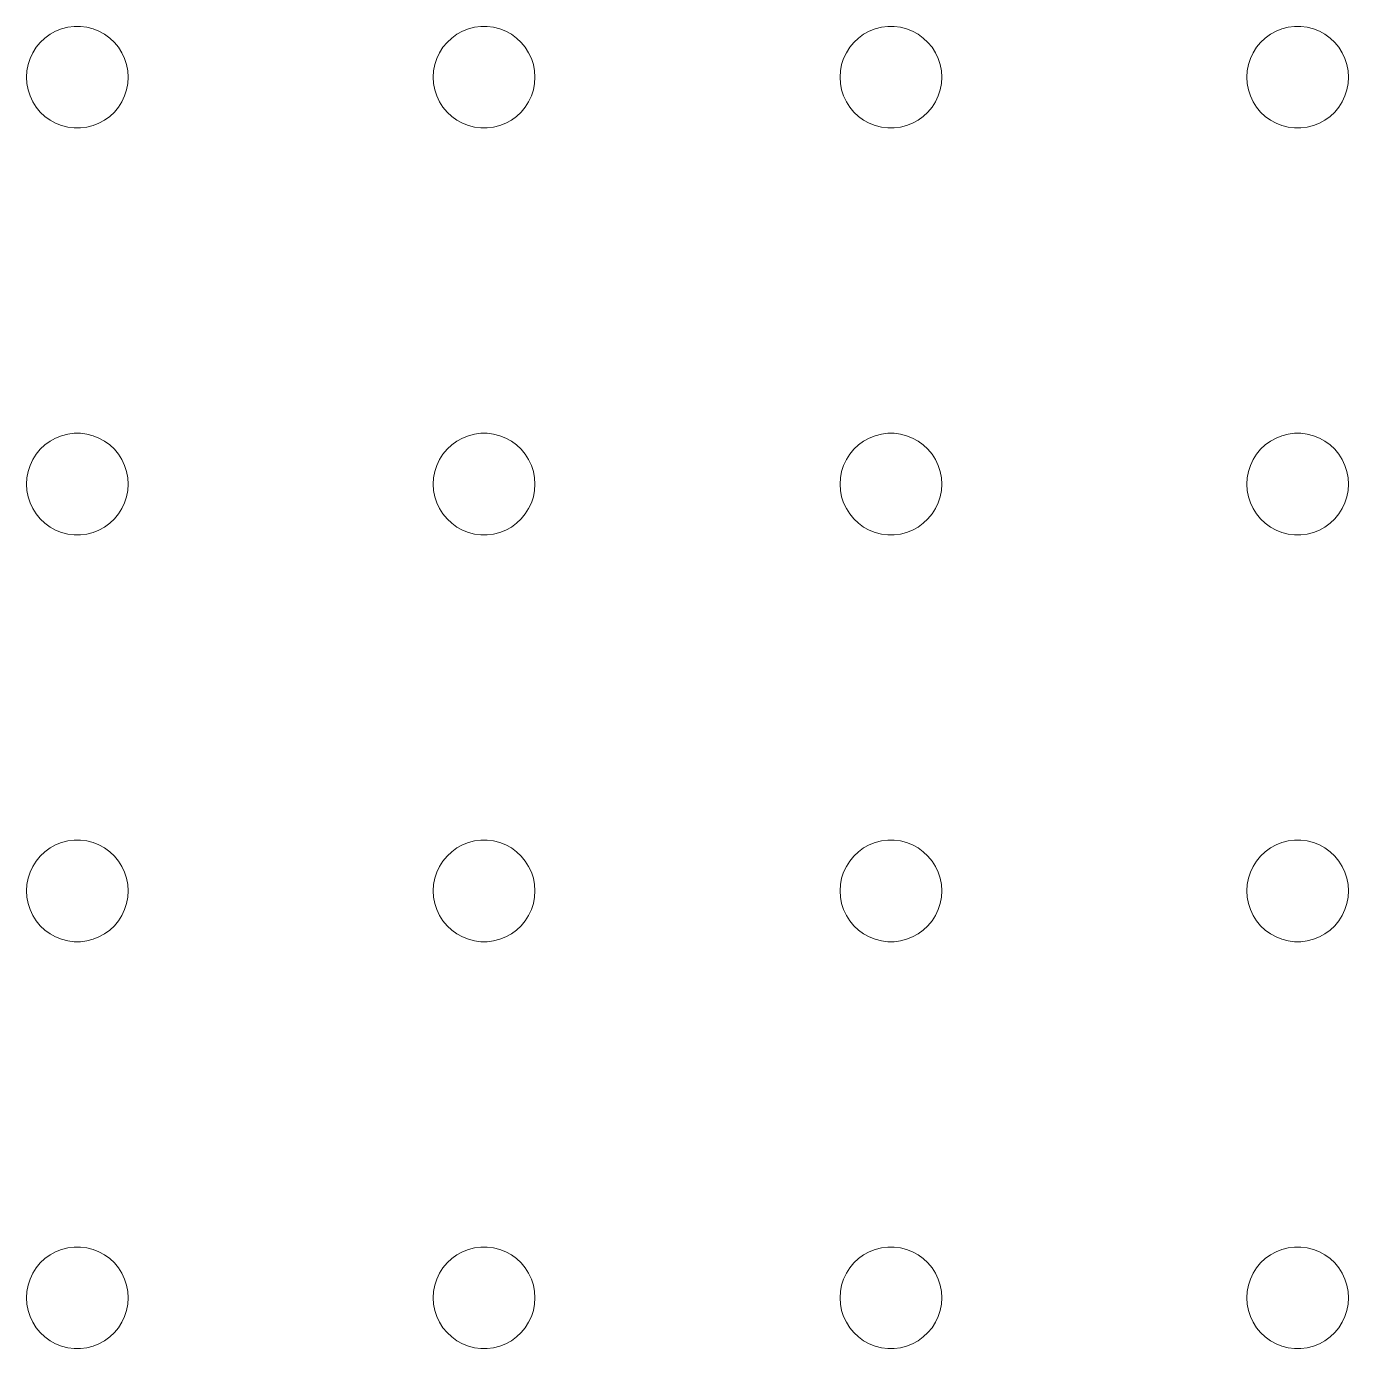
# Model space of a CAD drawing. Header units: millimetres. Extents: x -349 to 349, y -196 to 240.
# Drawn here: x -155.6 to -73, y -79.4 to 3.2 of the extents above; entities that cross this region are included whole.
import ezdxf

# ---------------------------------------------------------------- set-up
doc = ezdxf.new("R2010")
doc.units = ezdxf.units.MM
doc.layers.get('0').update_dxf_attribs({"linetype": 'CONTINUOUS', "lineweight": 0})

msp = doc.modelspace()

# ---------------------------------------------------------------- linework, layer by layer
for p, q in [((-154.424, 2.446), (-154.101, 2.681)), ((-154.101, 2.681), (-153.752, 2.873)), ((-153.752, 2.873), (-153.381, 3.02)), ((-153.381, 3.02), (-152.995, 3.119)), ((-152.995, 3.119), (-152.599, 3.169)), ((-152.599, 3.169), (-152.201, 3.169)), ((-152.201, 3.169), (-151.805, 3.119)), ((-151.805, 3.119), (-151.419, 3.02)), ((-151.419, 3.02), (-151.048, 2.873)), ((-151.048, 2.873), (-150.699, 2.681)), ((-150.699, 2.681), (-150.376, 2.446)), ((-129.024, 2.446), (-128.701, 2.681)), ((-128.701, 2.681), (-128.352, 2.873)), ((-128.352, 2.873), (-127.981, 3.02)), ((-127.981, 3.02), (-127.595, 3.119)), ((-127.595, 3.119), (-127.199, 3.169)), ((-127.199, 3.169), (-126.801, 3.169)), ((-126.801, 3.169), (-126.405, 3.119)), ((-126.405, 3.119), (-126.019, 3.02)), ((-126.019, 3.02), (-125.648, 2.873)), ((-125.648, 2.873), (-125.299, 2.681)), ((-125.299, 2.681), (-124.976, 2.446)), ((-103.624, 2.446), (-103.301, 2.681)), ((-103.301, 2.681), (-102.952, 2.873)), ((-102.952, 2.873), (-102.581, 3.02)), ((-102.581, 3.02), (-102.195, 3.119)), ((-102.195, 3.119), (-101.799, 3.169)), ((-101.799, 3.169), (-101.401, 3.169)), ((-101.401, 3.169), (-101.005, 3.119)), ((-101.005, 3.119), (-100.619, 3.02)), ((-100.619, 3.02), (-100.248, 2.873)), ((-100.248, 2.873), (-99.899, 2.681)), ((-99.899, 2.681), (-99.576, 2.446)), ((-78.224, 2.446), (-77.901, 2.681)), ((-77.901, 2.681), (-77.552, 2.873)), ((-77.552, 2.873), (-77.181, 3.02)), ((-77.181, 3.02), (-76.795, 3.119)), ((-76.795, 3.119), (-76.399, 3.169)), ((-76.399, 3.169), (-76.001, 3.169)), ((-76.001, 3.169), (-75.605, 3.119)), ((-75.605, 3.119), (-75.219, 3.02)), ((-75.219, 3.02), (-74.848, 2.873)), ((-74.848, 2.873), (-74.499, 2.681)), ((-74.499, 2.681), (-74.176, 2.446)), ((-155.182, 1.53), (-154.969, 1.866)), ((-154.969, 1.866), (-154.714, 2.173)), ((-154.714, 2.173), (-154.424, 2.446)), ((-150.376, 2.446), (-150.086, 2.173)), ((-150.086, 2.173), (-149.831, 1.866)), ((-149.831, 1.866), (-149.618, 1.53)), ((-129.782, 1.53), (-129.569, 1.866)), ((-129.569, 1.866), (-129.314, 2.173)), ((-129.314, 2.173), (-129.024, 2.446)), ((-124.976, 2.446), (-124.686, 2.173)), ((-124.686, 2.173), (-124.431, 1.866)), ((-124.431, 1.866), (-124.218, 1.53)), ((-104.382, 1.53), (-104.169, 1.866)), ((-104.169, 1.866), (-103.914, 2.173)), ((-103.914, 2.173), (-103.624, 2.446)), ((-99.576, 2.446), (-99.286, 2.173)), ((-99.286, 2.173), (-99.031, 1.866)), ((-99.031, 1.866), (-98.818, 1.53)), ((-78.982, 1.53), (-78.769, 1.866)), ((-78.769, 1.866), (-78.514, 2.173)), ((-78.514, 2.173), (-78.224, 2.446)), ((-74.176, 2.446), (-73.886, 2.173)), ((-73.886, 2.173), (-73.631, 1.866)), ((-73.631, 1.866), (-73.418, 1.53)), ((-155.475, 0.79), (-155.352, 1.169)), ((-155.352, 1.169), (-155.182, 1.53)), ((-149.618, 1.53), (-149.448, 1.169)), ((-149.448, 1.169), (-149.325, 0.79)), ((-130.075, 0.79), (-129.952, 1.169)), ((-129.952, 1.169), (-129.782, 1.53)), ((-124.218, 1.53), (-124.048, 1.169)), ((-124.048, 1.169), (-123.925, 0.79)), ((-104.675, 0.79), (-104.552, 1.169)), ((-104.552, 1.169), (-104.382, 1.53)), ((-98.818, 1.53), (-98.648, 1.169)), ((-98.648, 1.169), (-98.525, 0.79)), ((-79.275, 0.79), (-79.152, 1.169)), ((-79.152, 1.169), (-78.982, 1.53)), ((-73.418, 1.53), (-73.248, 1.169)), ((-73.248, 1.169), (-73.125, 0.79)), ((-155.575, 0), (-155.55, 0.398)), ((-155.55, -0.398), (-155.575, 0)), ((-155.55, 0.398), (-155.475, 0.79)), ((-149.325, 0.79), (-149.25, 0.398)), ((-149.25, 0.398), (-149.225, 0)), ((-149.225, 0), (-149.25, -0.398)), ((-130.175, 0), (-130.15, 0.398)), ((-130.15, -0.398), (-130.175, 0)), ((-130.15, 0.398), (-130.075, 0.79)), ((-123.925, 0.79), (-123.85, 0.398)), ((-123.85, 0.398), (-123.825, 0)), ((-123.825, 0), (-123.85, -0.398)), ((-104.775, 0), (-104.75, 0.398)), ((-104.75, -0.398), (-104.775, 0)), ((-104.75, 0.398), (-104.675, 0.79)), ((-98.525, 0.79), (-98.45, 0.398)), ((-98.45, 0.398), (-98.425, 0)), ((-98.425, 0), (-98.45, -0.398)), ((-79.375, 0), (-79.35, 0.398)), ((-79.35, -0.398), (-79.375, 0)), ((-79.35, 0.398), (-79.275, 0.79)), ((-73.125, 0.79), (-73.05, 0.398)), ((-73.05, 0.398), (-73.025, 0)), ((-73.025, 0), (-73.05, -0.398)), ((-155.475, -0.79), (-155.55, -0.398)), ((-155.352, -1.169), (-155.475, -0.79)), ((-149.325, -0.79), (-149.448, -1.169)), ((-149.25, -0.398), (-149.325, -0.79)), ((-130.075, -0.79), (-130.15, -0.398)), ((-129.952, -1.169), (-130.075, -0.79)), ((-123.925, -0.79), (-124.048, -1.169)), ((-123.85, -0.398), (-123.925, -0.79)), ((-104.675, -0.79), (-104.75, -0.398)), ((-104.552, -1.169), (-104.675, -0.79)), ((-98.525, -0.79), (-98.648, -1.169)), ((-98.45, -0.398), (-98.525, -0.79)), ((-79.275, -0.79), (-79.35, -0.398)), ((-79.152, -1.169), (-79.275, -0.79)), ((-73.125, -0.79), (-73.248, -1.169)), ((-73.05, -0.398), (-73.125, -0.79)), ((-155.182, -1.53), (-155.352, -1.169)), ((-154.969, -1.866), (-155.182, -1.53)), ((-149.618, -1.53), (-149.831, -1.866)), ((-149.448, -1.169), (-149.618, -1.53)), ((-129.782, -1.53), (-129.952, -1.169)), ((-129.569, -1.866), (-129.782, -1.53)), ((-124.218, -1.53), (-124.431, -1.866)), ((-124.048, -1.169), (-124.218, -1.53)), ((-104.382, -1.53), (-104.552, -1.169)), ((-104.169, -1.866), (-104.382, -1.53)), ((-98.818, -1.53), (-99.031, -1.866)), ((-98.648, -1.169), (-98.818, -1.53)), ((-78.982, -1.53), (-79.152, -1.169)), ((-78.769, -1.866), (-78.982, -1.53)), ((-73.418, -1.53), (-73.631, -1.866)), ((-73.248, -1.169), (-73.418, -1.53)), ((-154.714, -2.173), (-154.969, -1.866)), ((-154.424, -2.446), (-154.714, -2.173)), ((-154.101, -2.681), (-154.424, -2.446)), ((-150.376, -2.446), (-150.699, -2.681)), ((-150.086, -2.173), (-150.376, -2.446)), ((-149.831, -1.866), (-150.086, -2.173)), ((-129.314, -2.173), (-129.569, -1.866)), ((-129.024, -2.446), (-129.314, -2.173)), ((-128.701, -2.681), (-129.024, -2.446)), ((-124.976, -2.446), (-125.299, -2.681)), ((-124.686, -2.173), (-124.976, -2.446)), ((-124.431, -1.866), (-124.686, -2.173)), ((-103.914, -2.173), (-104.169, -1.866)), ((-103.624, -2.446), (-103.914, -2.173)), ((-103.301, -2.681), (-103.624, -2.446)), ((-99.576, -2.446), (-99.899, -2.681)), ((-99.286, -2.173), (-99.576, -2.446)), ((-99.031, -1.866), (-99.286, -2.173)), ((-78.514, -2.173), (-78.769, -1.866)), ((-78.224, -2.446), (-78.514, -2.173)), ((-77.901, -2.681), (-78.224, -2.446)), ((-74.176, -2.446), (-74.499, -2.681)), ((-73.886, -2.173), (-74.176, -2.446)), ((-73.631, -1.866), (-73.886, -2.173)), ((-153.752, -2.873), (-154.101, -2.681)), ((-153.381, -3.02), (-153.752, -2.873)), ((-152.995, -3.119), (-153.381, -3.02)), ((-152.599, -3.169), (-152.995, -3.119)), ((-152.201, -3.169), (-152.599, -3.169)), ((-151.805, -3.119), (-152.201, -3.169)), ((-151.419, -3.02), (-151.805, -3.119)), ((-151.048, -2.873), (-151.419, -3.02)), ((-150.699, -2.681), (-151.048, -2.873)), ((-128.352, -2.873), (-128.701, -2.681)), ((-127.981, -3.02), (-128.352, -2.873)), ((-127.595, -3.119), (-127.981, -3.02)), ((-127.199, -3.169), (-127.595, -3.119)), ((-126.801, -3.169), (-127.199, -3.169)), ((-126.405, -3.119), (-126.801, -3.169)), ((-126.019, -3.02), (-126.405, -3.119)), ((-125.648, -2.873), (-126.019, -3.02)), ((-125.299, -2.681), (-125.648, -2.873)), ((-102.952, -2.873), (-103.301, -2.681)), ((-102.581, -3.02), (-102.952, -2.873)), ((-102.195, -3.119), (-102.581, -3.02)), ((-101.799, -3.169), (-102.195, -3.119)), ((-101.401, -3.169), (-101.799, -3.169)), ((-101.005, -3.119), (-101.401, -3.169)), ((-100.619, -3.02), (-101.005, -3.119)), ((-100.248, -2.873), (-100.619, -3.02)), ((-99.899, -2.681), (-100.248, -2.873)), ((-77.552, -2.873), (-77.901, -2.681)), ((-77.181, -3.02), (-77.552, -2.873)), ((-76.795, -3.119), (-77.181, -3.02)), ((-76.399, -3.169), (-76.795, -3.119)), ((-76.001, -3.169), (-76.399, -3.169)), ((-75.605, -3.119), (-76.001, -3.169)), ((-75.219, -3.02), (-75.605, -3.119)), ((-74.848, -2.873), (-75.219, -3.02)), ((-74.499, -2.681), (-74.848, -2.873)), ((-153.381, -22.38), (-152.995, -22.281)), ((-152.995, -22.281), (-152.599, -22.231)), ((-152.599, -22.231), (-152.201, -22.231)), ((-152.201, -22.231), (-151.805, -22.281)), ((-151.805, -22.281), (-151.419, -22.38)), ((-127.981, -22.38), (-127.595, -22.281)), ((-127.595, -22.281), (-127.199, -22.231)), ((-127.199, -22.231), (-126.801, -22.231)), ((-126.801, -22.231), (-126.405, -22.281)), ((-126.405, -22.281), (-126.019, -22.38)), ((-102.581, -22.38), (-102.195, -22.281)), ((-102.195, -22.281), (-101.799, -22.231)), ((-101.799, -22.231), (-101.401, -22.231)), ((-101.401, -22.231), (-101.005, -22.281)), ((-101.005, -22.281), (-100.619, -22.38)), ((-77.181, -22.38), (-76.795, -22.281)), ((-76.795, -22.281), (-76.399, -22.231)), ((-76.399, -22.231), (-76.001, -22.231)), ((-76.001, -22.231), (-75.605, -22.281)), ((-75.605, -22.281), (-75.219, -22.38)), ((-154.714, -23.227), (-154.424, -22.954)), ((-154.424, -22.954), (-154.101, -22.719)), ((-154.101, -22.719), (-153.752, -22.527)), ((-153.752, -22.527), (-153.381, -22.38)), ((-151.419, -22.38), (-151.048, -22.527)), ((-151.048, -22.527), (-150.699, -22.719)), ((-150.699, -22.719), (-150.376, -22.954)), ((-150.376, -22.954), (-150.086, -23.227)), ((-129.314, -23.227), (-129.024, -22.954)), ((-129.024, -22.954), (-128.701, -22.719)), ((-128.701, -22.719), (-128.352, -22.527)), ((-128.352, -22.527), (-127.981, -22.38)), ((-126.019, -22.38), (-125.648, -22.527)), ((-125.648, -22.527), (-125.299, -22.719)), ((-125.299, -22.719), (-124.976, -22.954)), ((-124.976, -22.954), (-124.686, -23.227)), ((-103.914, -23.227), (-103.624, -22.954)), ((-103.624, -22.954), (-103.301, -22.719)), ((-103.301, -22.719), (-102.952, -22.527)), ((-102.952, -22.527), (-102.581, -22.38)), ((-100.619, -22.38), (-100.248, -22.527)), ((-100.248, -22.527), (-99.899, -22.719)), ((-99.899, -22.719), (-99.576, -22.954)), ((-99.576, -22.954), (-99.286, -23.227)), ((-78.514, -23.227), (-78.224, -22.954)), ((-78.224, -22.954), (-77.901, -22.719)), ((-77.901, -22.719), (-77.552, -22.527)), ((-77.552, -22.527), (-77.181, -22.38)), ((-75.219, -22.38), (-74.848, -22.527)), ((-74.848, -22.527), (-74.499, -22.719)), ((-74.499, -22.719), (-74.176, -22.954)), ((-74.176, -22.954), (-73.886, -23.227)), ((-155.352, -24.231), (-155.182, -23.87)), ((-155.182, -23.87), (-154.969, -23.534)), ((-154.969, -23.534), (-154.714, -23.227)), ((-150.086, -23.227), (-149.831, -23.534)), ((-149.831, -23.534), (-149.618, -23.87)), ((-149.618, -23.87), (-149.448, -24.231)), ((-129.952, -24.231), (-129.782, -23.87)), ((-129.782, -23.87), (-129.569, -23.534)), ((-129.569, -23.534), (-129.314, -23.227)), ((-124.686, -23.227), (-124.431, -23.534)), ((-124.431, -23.534), (-124.218, -23.87)), ((-124.218, -23.87), (-124.048, -24.231)), ((-104.552, -24.231), (-104.382, -23.87)), ((-104.382, -23.87), (-104.169, -23.534)), ((-104.169, -23.534), (-103.914, -23.227)), ((-99.286, -23.227), (-99.031, -23.534)), ((-99.031, -23.534), (-98.818, -23.87)), ((-98.818, -23.87), (-98.648, -24.231)), ((-79.152, -24.231), (-78.982, -23.87)), ((-78.982, -23.87), (-78.769, -23.534)), ((-78.769, -23.534), (-78.514, -23.227)), ((-73.886, -23.227), (-73.631, -23.534)), ((-73.631, -23.534), (-73.418, -23.87)), ((-73.418, -23.87), (-73.248, -24.231)), ((-155.55, -25.002), (-155.475, -24.61)), ((-155.475, -24.61), (-155.352, -24.231)), ((-149.448, -24.231), (-149.325, -24.61)), ((-149.325, -24.61), (-149.25, -25.002)), ((-130.15, -25.002), (-130.075, -24.61)), ((-130.075, -24.61), (-129.952, -24.231)), ((-124.048, -24.231), (-123.925, -24.61)), ((-123.925, -24.61), (-123.85, -25.002)), ((-104.75, -25.002), (-104.675, -24.61)), ((-104.675, -24.61), (-104.552, -24.231)), ((-98.648, -24.231), (-98.525, -24.61)), ((-98.525, -24.61), (-98.45, -25.002)), ((-79.35, -25.002), (-79.275, -24.61)), ((-79.275, -24.61), (-79.152, -24.231)), ((-73.248, -24.231), (-73.125, -24.61)), ((-73.125, -24.61), (-73.05, -25.002)), ((-155.575, -25.4), (-155.55, -25.002)), ((-155.55, -25.798), (-155.575, -25.4)), ((-149.25, -25.002), (-149.225, -25.4)), ((-149.225, -25.4), (-149.25, -25.798)), ((-130.175, -25.4), (-130.15, -25.002)), ((-130.15, -25.798), (-130.175, -25.4)), ((-123.85, -25.002), (-123.825, -25.4)), ((-123.825, -25.4), (-123.85, -25.798)), ((-104.775, -25.4), (-104.75, -25.002)), ((-104.75, -25.798), (-104.775, -25.4)), ((-98.45, -25.002), (-98.425, -25.4)), ((-98.425, -25.4), (-98.45, -25.798)), ((-79.375, -25.4), (-79.35, -25.002)), ((-79.35, -25.798), (-79.375, -25.4)), ((-73.05, -25.002), (-73.025, -25.4)), ((-73.025, -25.4), (-73.05, -25.798)), ((-155.475, -26.19), (-155.55, -25.798)), ((-155.352, -26.569), (-155.475, -26.19)), ((-149.325, -26.19), (-149.448, -26.569)), ((-149.25, -25.798), (-149.325, -26.19)), ((-130.075, -26.19), (-130.15, -25.798)), ((-129.952, -26.569), (-130.075, -26.19)), ((-123.925, -26.19), (-124.048, -26.569)), ((-123.85, -25.798), (-123.925, -26.19)), ((-104.675, -26.19), (-104.75, -25.798)), ((-104.552, -26.569), (-104.675, -26.19)), ((-98.525, -26.19), (-98.648, -26.569)), ((-98.45, -25.798), (-98.525, -26.19)), ((-79.275, -26.19), (-79.35, -25.798)), ((-79.152, -26.569), (-79.275, -26.19)), ((-73.125, -26.19), (-73.248, -26.569)), ((-73.05, -25.798), (-73.125, -26.19)), ((-155.182, -26.93), (-155.352, -26.569)), ((-154.969, -27.266), (-155.182, -26.93)), ((-149.618, -26.93), (-149.831, -27.266)), ((-149.448, -26.569), (-149.618, -26.93)), ((-129.782, -26.93), (-129.952, -26.569)), ((-129.569, -27.266), (-129.782, -26.93)), ((-124.218, -26.93), (-124.431, -27.266)), ((-124.048, -26.569), (-124.218, -26.93)), ((-104.382, -26.93), (-104.552, -26.569)), ((-104.169, -27.266), (-104.382, -26.93)), ((-98.818, -26.93), (-99.031, -27.266)), ((-98.648, -26.569), (-98.818, -26.93)), ((-78.982, -26.93), (-79.152, -26.569)), ((-78.769, -27.266), (-78.982, -26.93)), ((-73.418, -26.93), (-73.631, -27.266)), ((-73.248, -26.569), (-73.418, -26.93)), ((-154.714, -27.573), (-154.969, -27.266)), ((-154.424, -27.846), (-154.714, -27.573)), ((-154.101, -28.081), (-154.424, -27.846)), ((-150.376, -27.846), (-150.699, -28.081)), ((-150.086, -27.573), (-150.376, -27.846)), ((-149.831, -27.266), (-150.086, -27.573)), ((-129.314, -27.573), (-129.569, -27.266)), ((-129.024, -27.846), (-129.314, -27.573)), ((-128.701, -28.081), (-129.024, -27.846)), ((-124.976, -27.846), (-125.299, -28.081)), ((-124.686, -27.573), (-124.976, -27.846)), ((-124.431, -27.266), (-124.686, -27.573)), ((-103.914, -27.573), (-104.169, -27.266)), ((-103.624, -27.846), (-103.914, -27.573)), ((-103.301, -28.081), (-103.624, -27.846)), ((-99.576, -27.846), (-99.899, -28.081)), ((-99.286, -27.573), (-99.576, -27.846)), ((-99.031, -27.266), (-99.286, -27.573)), ((-78.514, -27.573), (-78.769, -27.266)), ((-78.224, -27.846), (-78.514, -27.573)), ((-77.901, -28.081), (-78.224, -27.846)), ((-74.176, -27.846), (-74.499, -28.081)), ((-73.886, -27.573), (-74.176, -27.846)), ((-73.631, -27.266), (-73.886, -27.573)), ((-153.752, -28.273), (-154.101, -28.081)), ((-153.381, -28.42), (-153.752, -28.273)), ((-152.995, -28.519), (-153.381, -28.42)), ((-152.599, -28.569), (-152.995, -28.519)), ((-152.201, -28.569), (-152.599, -28.569)), ((-151.805, -28.519), (-152.201, -28.569)), ((-151.419, -28.42), (-151.805, -28.519)), ((-151.048, -28.273), (-151.419, -28.42)), ((-150.699, -28.081), (-151.048, -28.273)), ((-128.352, -28.273), (-128.701, -28.081)), ((-127.981, -28.42), (-128.352, -28.273)), ((-127.595, -28.519), (-127.981, -28.42)), ((-127.199, -28.569), (-127.595, -28.519)), ((-126.801, -28.569), (-127.199, -28.569)), ((-126.405, -28.519), (-126.801, -28.569)), ((-126.019, -28.42), (-126.405, -28.519)), ((-125.648, -28.273), (-126.019, -28.42)), ((-125.299, -28.081), (-125.648, -28.273)), ((-102.952, -28.273), (-103.301, -28.081)), ((-102.581, -28.42), (-102.952, -28.273)), ((-102.195, -28.519), (-102.581, -28.42)), ((-101.799, -28.569), (-102.195, -28.519)), ((-101.401, -28.569), (-101.799, -28.569)), ((-101.005, -28.519), (-101.401, -28.569)), ((-100.619, -28.42), (-101.005, -28.519)), ((-100.248, -28.273), (-100.619, -28.42)), ((-99.899, -28.081), (-100.248, -28.273)), ((-77.552, -28.273), (-77.901, -28.081)), ((-77.181, -28.42), (-77.552, -28.273)), ((-76.795, -28.519), (-77.181, -28.42)), ((-76.399, -28.569), (-76.795, -28.519)), ((-76.001, -28.569), (-76.399, -28.569)), ((-75.605, -28.519), (-76.001, -28.569)), ((-75.219, -28.42), (-75.605, -28.519)), ((-74.848, -28.273), (-75.219, -28.42)), ((-74.499, -28.081), (-74.848, -28.273)), ((-153.752, -47.927), (-153.381, -47.78)), ((-153.381, -47.78), (-152.995, -47.681)), ((-152.995, -47.681), (-152.599, -47.631)), ((-152.599, -47.631), (-152.201, -47.631)), ((-152.201, -47.631), (-151.805, -47.681)), ((-151.805, -47.681), (-151.419, -47.78)), ((-151.419, -47.78), (-151.048, -47.927)), ((-128.352, -47.927), (-127.981, -47.78)), ((-127.981, -47.78), (-127.595, -47.681)), ((-127.595, -47.681), (-127.199, -47.631)), ((-127.199, -47.631), (-126.801, -47.631)), ((-126.801, -47.631), (-126.405, -47.681)), ((-126.405, -47.681), (-126.019, -47.78)), ((-126.019, -47.78), (-125.648, -47.927)), ((-102.952, -47.927), (-102.581, -47.78)), ((-102.581, -47.78), (-102.195, -47.681)), ((-102.195, -47.681), (-101.799, -47.631)), ((-101.799, -47.631), (-101.401, -47.631)), ((-101.401, -47.631), (-101.005, -47.681)), ((-101.005, -47.681), (-100.619, -47.78)), ((-100.619, -47.78), (-100.248, -47.927)), ((-77.552, -47.927), (-77.181, -47.78)), ((-77.181, -47.78), (-76.795, -47.681)), ((-76.795, -47.681), (-76.399, -47.631)), ((-76.399, -47.631), (-76.001, -47.631)), ((-76.001, -47.631), (-75.605, -47.681)), ((-75.605, -47.681), (-75.219, -47.78)), ((-75.219, -47.78), (-74.848, -47.927)), ((-154.969, -48.934), (-154.714, -48.627)), ((-154.714, -48.627), (-154.424, -48.354)), ((-154.424, -48.354), (-154.101, -48.119)), ((-154.101, -48.119), (-153.752, -47.927)), ((-151.048, -47.927), (-150.699, -48.119)), ((-150.699, -48.119), (-150.376, -48.354)), ((-150.376, -48.354), (-150.086, -48.627)), ((-150.086, -48.627), (-149.831, -48.934)), ((-129.569, -48.934), (-129.314, -48.627)), ((-129.314, -48.627), (-129.024, -48.354)), ((-129.024, -48.354), (-128.701, -48.119)), ((-128.701, -48.119), (-128.352, -47.927)), ((-125.648, -47.927), (-125.299, -48.119)), ((-125.299, -48.119), (-124.976, -48.354)), ((-124.976, -48.354), (-124.686, -48.627)), ((-124.686, -48.627), (-124.431, -48.934)), ((-104.169, -48.934), (-103.914, -48.627)), ((-103.914, -48.627), (-103.624, -48.354)), ((-103.624, -48.354), (-103.301, -48.119)), ((-103.301, -48.119), (-102.952, -47.927)), ((-100.248, -47.927), (-99.899, -48.119)), ((-99.899, -48.119), (-99.576, -48.354)), ((-99.576, -48.354), (-99.286, -48.627)), ((-99.286, -48.627), (-99.031, -48.934)), ((-78.769, -48.934), (-78.514, -48.627)), ((-78.514, -48.627), (-78.224, -48.354)), ((-78.224, -48.354), (-77.901, -48.119)), ((-77.901, -48.119), (-77.552, -47.927)), ((-74.848, -47.927), (-74.499, -48.119)), ((-74.499, -48.119), (-74.176, -48.354)), ((-74.176, -48.354), (-73.886, -48.627)), ((-73.886, -48.627), (-73.631, -48.934)), ((-155.352, -49.631), (-155.182, -49.27)), ((-155.182, -49.27), (-154.969, -48.934)), ((-149.831, -48.934), (-149.618, -49.27)), ((-149.618, -49.27), (-149.448, -49.631)), ((-129.952, -49.631), (-129.782, -49.27)), ((-129.782, -49.27), (-129.569, -48.934)), ((-124.431, -48.934), (-124.218, -49.27)), ((-124.218, -49.27), (-124.048, -49.631)), ((-104.552, -49.631), (-104.382, -49.27)), ((-104.382, -49.27), (-104.169, -48.934)), ((-99.031, -48.934), (-98.818, -49.27)), ((-98.818, -49.27), (-98.648, -49.631)), ((-79.152, -49.631), (-78.982, -49.27)), ((-78.982, -49.27), (-78.769, -48.934)), ((-73.631, -48.934), (-73.418, -49.27)), ((-73.418, -49.27), (-73.248, -49.631)), ((-155.55, -50.402), (-155.475, -50.01)), ((-155.475, -50.01), (-155.352, -49.631)), ((-149.448, -49.631), (-149.325, -50.01)), ((-149.325, -50.01), (-149.25, -50.402)), ((-130.15, -50.402), (-130.075, -50.01)), ((-130.075, -50.01), (-129.952, -49.631)), ((-124.048, -49.631), (-123.925, -50.01)), ((-123.925, -50.01), (-123.85, -50.402)), ((-104.75, -50.402), (-104.675, -50.01)), ((-104.675, -50.01), (-104.552, -49.631)), ((-98.648, -49.631), (-98.525, -50.01)), ((-98.525, -50.01), (-98.45, -50.402)), ((-79.35, -50.402), (-79.275, -50.01)), ((-79.275, -50.01), (-79.152, -49.631)), ((-73.248, -49.631), (-73.125, -50.01)), ((-73.125, -50.01), (-73.05, -50.402)), ((-155.575, -50.8), (-155.55, -50.402)), ((-155.55, -51.198), (-155.575, -50.8)), ((-149.25, -50.402), (-149.225, -50.8)), ((-149.225, -50.8), (-149.25, -51.198)), ((-130.175, -50.8), (-130.15, -50.402)), ((-130.15, -51.198), (-130.175, -50.8)), ((-123.85, -50.402), (-123.825, -50.8)), ((-123.825, -50.8), (-123.85, -51.198)), ((-104.775, -50.8), (-104.75, -50.402)), ((-104.75, -51.198), (-104.775, -50.8)), ((-98.45, -50.402), (-98.425, -50.8)), ((-98.425, -50.8), (-98.45, -51.198)), ((-79.375, -50.8), (-79.35, -50.402)), ((-79.35, -51.198), (-79.375, -50.8)), ((-73.05, -50.402), (-73.025, -50.8)), ((-73.025, -50.8), (-73.05, -51.198)), ((-155.475, -51.59), (-155.55, -51.198)), ((-155.352, -51.969), (-155.475, -51.59)), ((-155.182, -52.33), (-155.352, -51.969)), ((-149.448, -51.969), (-149.618, -52.33)), ((-149.325, -51.59), (-149.448, -51.969)), ((-149.25, -51.198), (-149.325, -51.59)), ((-130.075, -51.59), (-130.15, -51.198)), ((-129.952, -51.969), (-130.075, -51.59)), ((-129.782, -52.33), (-129.952, -51.969)), ((-124.048, -51.969), (-124.218, -52.33)), ((-123.925, -51.59), (-124.048, -51.969)), ((-123.85, -51.198), (-123.925, -51.59)), ((-104.675, -51.59), (-104.75, -51.198)), ((-104.552, -51.969), (-104.675, -51.59)), ((-104.382, -52.33), (-104.552, -51.969)), ((-98.648, -51.969), (-98.818, -52.33)), ((-98.525, -51.59), (-98.648, -51.969)), ((-98.45, -51.198), (-98.525, -51.59)), ((-79.275, -51.59), (-79.35, -51.198)), ((-79.152, -51.969), (-79.275, -51.59)), ((-78.982, -52.33), (-79.152, -51.969)), ((-73.248, -51.969), (-73.418, -52.33)), ((-73.125, -51.59), (-73.248, -51.969)), ((-73.05, -51.198), (-73.125, -51.59)), ((-154.969, -52.666), (-155.182, -52.33)), ((-154.714, -52.973), (-154.969, -52.666)), ((-149.831, -52.666), (-150.086, -52.973)), ((-149.618, -52.33), (-149.831, -52.666)), ((-129.569, -52.666), (-129.782, -52.33)), ((-129.314, -52.973), (-129.569, -52.666)), ((-124.431, -52.666), (-124.686, -52.973)), ((-124.218, -52.33), (-124.431, -52.666)), ((-104.169, -52.666), (-104.382, -52.33)), ((-103.914, -52.973), (-104.169, -52.666)), ((-99.031, -52.666), (-99.286, -52.973)), ((-98.818, -52.33), (-99.031, -52.666)), ((-78.769, -52.666), (-78.982, -52.33)), ((-78.514, -52.973), (-78.769, -52.666)), ((-73.631, -52.666), (-73.886, -52.973)), ((-73.418, -52.33), (-73.631, -52.666)), ((-154.424, -53.246), (-154.714, -52.973)), ((-154.101, -53.481), (-154.424, -53.246)), ((-153.752, -53.673), (-154.101, -53.481)), ((-150.699, -53.481), (-151.048, -53.673)), ((-150.376, -53.246), (-150.699, -53.481)), ((-150.086, -52.973), (-150.376, -53.246)), ((-129.024, -53.246), (-129.314, -52.973)), ((-128.701, -53.481), (-129.024, -53.246)), ((-128.352, -53.673), (-128.701, -53.481)), ((-125.299, -53.481), (-125.648, -53.673)), ((-124.976, -53.246), (-125.299, -53.481)), ((-124.686, -52.973), (-124.976, -53.246)), ((-103.624, -53.246), (-103.914, -52.973)), ((-103.301, -53.481), (-103.624, -53.246)), ((-102.952, -53.673), (-103.301, -53.481)), ((-99.899, -53.481), (-100.248, -53.673)), ((-99.576, -53.246), (-99.899, -53.481)), ((-99.286, -52.973), (-99.576, -53.246)), ((-78.224, -53.246), (-78.514, -52.973)), ((-77.901, -53.481), (-78.224, -53.246)), ((-77.552, -53.673), (-77.901, -53.481)), ((-74.499, -53.481), (-74.848, -53.673)), ((-74.176, -53.246), (-74.499, -53.481)), ((-73.886, -52.973), (-74.176, -53.246)), ((-153.381, -53.82), (-153.752, -53.673)), ((-152.995, -53.919), (-153.381, -53.82)), ((-152.599, -53.969), (-152.995, -53.919)), ((-152.201, -53.969), (-152.599, -53.969)), ((-151.805, -53.919), (-152.201, -53.969)), ((-151.419, -53.82), (-151.805, -53.919)), ((-151.048, -53.673), (-151.419, -53.82)), ((-127.981, -53.82), (-128.352, -53.673)), ((-127.595, -53.919), (-127.981, -53.82)), ((-127.199, -53.969), (-127.595, -53.919)), ((-126.801, -53.969), (-127.199, -53.969)), ((-126.405, -53.919), (-126.801, -53.969)), ((-126.019, -53.82), (-126.405, -53.919)), ((-125.648, -53.673), (-126.019, -53.82)), ((-102.581, -53.82), (-102.952, -53.673)), ((-102.195, -53.919), (-102.581, -53.82)), ((-101.799, -53.969), (-102.195, -53.919)), ((-101.401, -53.969), (-101.799, -53.969)), ((-101.005, -53.919), (-101.401, -53.969)), ((-100.619, -53.82), (-101.005, -53.919)), ((-100.248, -53.673), (-100.619, -53.82)), ((-77.181, -53.82), (-77.552, -53.673)), ((-76.795, -53.919), (-77.181, -53.82)), ((-76.399, -53.969), (-76.795, -53.919)), ((-76.001, -53.969), (-76.399, -53.969)), ((-75.605, -53.919), (-76.001, -53.969)), ((-75.219, -53.82), (-75.605, -53.919)), ((-74.848, -53.673), (-75.219, -53.82)), ((-154.101, -73.519), (-153.752, -73.327)), ((-153.752, -73.327), (-153.381, -73.18)), ((-153.381, -73.18), (-152.995, -73.081)), ((-152.995, -73.081), (-152.599, -73.031)), ((-152.599, -73.031), (-152.201, -73.031)), ((-152.201, -73.031), (-151.805, -73.081)), ((-151.805, -73.081), (-151.419, -73.18)), ((-151.419, -73.18), (-151.048, -73.327)), ((-151.048, -73.327), (-150.699, -73.519)), ((-128.701, -73.519), (-128.352, -73.327)), ((-128.352, -73.327), (-127.981, -73.18)), ((-127.981, -73.18), (-127.595, -73.081)), ((-127.595, -73.081), (-127.199, -73.031)), ((-127.199, -73.031), (-126.801, -73.031)), ((-126.801, -73.031), (-126.405, -73.081)), ((-126.405, -73.081), (-126.019, -73.18)), ((-126.019, -73.18), (-125.648, -73.327)), ((-125.648, -73.327), (-125.299, -73.519)), ((-103.301, -73.519), (-102.952, -73.327)), ((-102.952, -73.327), (-102.581, -73.18)), ((-102.581, -73.18), (-102.195, -73.081)), ((-102.195, -73.081), (-101.799, -73.031)), ((-101.799, -73.031), (-101.401, -73.031)), ((-101.401, -73.031), (-101.005, -73.081)), ((-101.005, -73.081), (-100.619, -73.18)), ((-100.619, -73.18), (-100.248, -73.327)), ((-100.248, -73.327), (-99.899, -73.519)), ((-77.901, -73.519), (-77.552, -73.327)), ((-77.552, -73.327), (-77.181, -73.18)), ((-77.181, -73.18), (-76.795, -73.081)), ((-76.795, -73.081), (-76.399, -73.031)), ((-76.399, -73.031), (-76.001, -73.031)), ((-76.001, -73.031), (-75.605, -73.081)), ((-75.605, -73.081), (-75.219, -73.18)), ((-75.219, -73.18), (-74.848, -73.327)), ((-74.848, -73.327), (-74.499, -73.519)), ((-154.969, -74.334), (-154.714, -74.027)), ((-154.714, -74.027), (-154.424, -73.754)), ((-154.424, -73.754), (-154.101, -73.519)), ((-150.699, -73.519), (-150.376, -73.754)), ((-150.376, -73.754), (-150.086, -74.027)), ((-150.086, -74.027), (-149.831, -74.334)), ((-129.569, -74.334), (-129.314, -74.027)), ((-129.314, -74.027), (-129.024, -73.754)), ((-129.024, -73.754), (-128.701, -73.519)), ((-125.299, -73.519), (-124.976, -73.754)), ((-124.976, -73.754), (-124.686, -74.027)), ((-124.686, -74.027), (-124.431, -74.334)), ((-104.169, -74.334), (-103.914, -74.027)), ((-103.914, -74.027), (-103.624, -73.754)), ((-103.624, -73.754), (-103.301, -73.519)), ((-99.899, -73.519), (-99.576, -73.754)), ((-99.576, -73.754), (-99.286, -74.027)), ((-99.286, -74.027), (-99.031, -74.334)), ((-78.769, -74.334), (-78.514, -74.027)), ((-78.514, -74.027), (-78.224, -73.754)), ((-78.224, -73.754), (-77.901, -73.519)), ((-74.499, -73.519), (-74.176, -73.754)), ((-74.176, -73.754), (-73.886, -74.027)), ((-73.886, -74.027), (-73.631, -74.334)), ((-155.475, -75.41), (-155.352, -75.031)), ((-155.352, -75.031), (-155.182, -74.67)), ((-155.182, -74.67), (-154.969, -74.334)), ((-149.831, -74.334), (-149.618, -74.67)), ((-149.618, -74.67), (-149.448, -75.031)), ((-149.448, -75.031), (-149.325, -75.41)), ((-130.075, -75.41), (-129.952, -75.031)), ((-129.952, -75.031), (-129.782, -74.67)), ((-129.782, -74.67), (-129.569, -74.334)), ((-124.431, -74.334), (-124.218, -74.67)), ((-124.218, -74.67), (-124.048, -75.031)), ((-124.048, -75.031), (-123.925, -75.41)), ((-104.675, -75.41), (-104.552, -75.031)), ((-104.552, -75.031), (-104.382, -74.67)), ((-104.382, -74.67), (-104.169, -74.334)), ((-99.031, -74.334), (-98.818, -74.67)), ((-98.818, -74.67), (-98.648, -75.031)), ((-98.648, -75.031), (-98.525, -75.41)), ((-79.275, -75.41), (-79.152, -75.031)), ((-79.152, -75.031), (-78.982, -74.67)), ((-78.982, -74.67), (-78.769, -74.334)), ((-73.631, -74.334), (-73.418, -74.67)), ((-73.418, -74.67), (-73.248, -75.031)), ((-73.248, -75.031), (-73.125, -75.41)), ((-155.575, -76.2), (-155.55, -75.802)), ((-155.55, -75.802), (-155.475, -75.41)), ((-149.325, -75.41), (-149.25, -75.802)), ((-149.25, -75.802), (-149.225, -76.2)), ((-130.175, -76.2), (-130.15, -75.802)), ((-130.15, -75.802), (-130.075, -75.41)), ((-123.925, -75.41), (-123.85, -75.802)), ((-123.85, -75.802), (-123.825, -76.2)), ((-104.775, -76.2), (-104.75, -75.802)), ((-104.75, -75.802), (-104.675, -75.41)), ((-98.525, -75.41), (-98.45, -75.802)), ((-98.45, -75.802), (-98.425, -76.2)), ((-79.375, -76.2), (-79.35, -75.802)), ((-79.35, -75.802), (-79.275, -75.41)), ((-73.125, -75.41), (-73.05, -75.802)), ((-73.05, -75.802), (-73.025, -76.2)), ((-155.55, -76.598), (-155.575, -76.2)), ((-155.475, -76.99), (-155.55, -76.598)), ((-149.25, -76.598), (-149.325, -76.99)), ((-149.225, -76.2), (-149.25, -76.598)), ((-130.15, -76.598), (-130.175, -76.2)), ((-130.075, -76.99), (-130.15, -76.598)), ((-123.85, -76.598), (-123.925, -76.99)), ((-123.825, -76.2), (-123.85, -76.598)), ((-104.75, -76.598), (-104.775, -76.2)), ((-104.675, -76.99), (-104.75, -76.598)), ((-98.45, -76.598), (-98.525, -76.99)), ((-98.425, -76.2), (-98.45, -76.598)), ((-79.35, -76.598), (-79.375, -76.2)), ((-79.275, -76.99), (-79.35, -76.598)), ((-73.05, -76.598), (-73.125, -76.99)), ((-73.025, -76.2), (-73.05, -76.598)), ((-155.352, -77.369), (-155.475, -76.99)), ((-155.182, -77.73), (-155.352, -77.369)), ((-149.448, -77.369), (-149.618, -77.73)), ((-149.325, -76.99), (-149.448, -77.369)), ((-129.952, -77.369), (-130.075, -76.99)), ((-129.782, -77.73), (-129.952, -77.369)), ((-124.048, -77.369), (-124.218, -77.73)), ((-123.925, -76.99), (-124.048, -77.369)), ((-104.552, -77.369), (-104.675, -76.99)), ((-104.382, -77.73), (-104.552, -77.369)), ((-98.648, -77.369), (-98.818, -77.73)), ((-98.525, -76.99), (-98.648, -77.369)), ((-79.152, -77.369), (-79.275, -76.99)), ((-78.982, -77.73), (-79.152, -77.369)), ((-73.248, -77.369), (-73.418, -77.73)), ((-73.125, -76.99), (-73.248, -77.369)), ((-154.969, -78.066), (-155.182, -77.73)), ((-154.714, -78.373), (-154.969, -78.066)), ((-154.424, -78.646), (-154.714, -78.373)), ((-150.086, -78.373), (-150.376, -78.646)), ((-149.831, -78.066), (-150.086, -78.373)), ((-149.618, -77.73), (-149.831, -78.066)), ((-129.569, -78.066), (-129.782, -77.73)), ((-129.314, -78.373), (-129.569, -78.066)), ((-129.024, -78.646), (-129.314, -78.373)), ((-124.686, -78.373), (-124.976, -78.646)), ((-124.431, -78.066), (-124.686, -78.373)), ((-124.218, -77.73), (-124.431, -78.066)), ((-104.169, -78.066), (-104.382, -77.73)), ((-103.914, -78.373), (-104.169, -78.066)), ((-103.624, -78.646), (-103.914, -78.373)), ((-99.286, -78.373), (-99.576, -78.646)), ((-99.031, -78.066), (-99.286, -78.373)), ((-98.818, -77.73), (-99.031, -78.066)), ((-78.769, -78.066), (-78.982, -77.73)), ((-78.514, -78.373), (-78.769, -78.066)), ((-78.224, -78.646), (-78.514, -78.373)), ((-73.886, -78.373), (-74.176, -78.646)), ((-73.631, -78.066), (-73.886, -78.373)), ((-73.418, -77.73), (-73.631, -78.066)), ((-154.101, -78.881), (-154.424, -78.646)), ((-153.752, -79.073), (-154.101, -78.881)), ((-153.381, -79.22), (-153.752, -79.073)), ((-152.995, -79.319), (-153.381, -79.22)), ((-151.419, -79.22), (-151.805, -79.319)), ((-151.048, -79.073), (-151.419, -79.22)), ((-150.699, -78.881), (-151.048, -79.073)), ((-150.376, -78.646), (-150.699, -78.881)), ((-128.701, -78.881), (-129.024, -78.646)), ((-128.352, -79.073), (-128.701, -78.881)), ((-127.981, -79.22), (-128.352, -79.073)), ((-127.595, -79.319), (-127.981, -79.22)), ((-126.019, -79.22), (-126.405, -79.319)), ((-125.648, -79.073), (-126.019, -79.22)), ((-125.299, -78.881), (-125.648, -79.073)), ((-124.976, -78.646), (-125.299, -78.881)), ((-103.301, -78.881), (-103.624, -78.646)), ((-102.952, -79.073), (-103.301, -78.881)), ((-102.581, -79.22), (-102.952, -79.073)), ((-102.195, -79.319), (-102.581, -79.22)), ((-100.619, -79.22), (-101.005, -79.319)), ((-100.248, -79.073), (-100.619, -79.22)), ((-99.899, -78.881), (-100.248, -79.073)), ((-99.576, -78.646), (-99.899, -78.881)), ((-77.901, -78.881), (-78.224, -78.646)), ((-77.552, -79.073), (-77.901, -78.881)), ((-77.181, -79.22), (-77.552, -79.073)), ((-76.795, -79.319), (-77.181, -79.22)), ((-75.219, -79.22), (-75.605, -79.319)), ((-74.848, -79.073), (-75.219, -79.22)), ((-74.499, -78.881), (-74.848, -79.073)), ((-74.176, -78.646), (-74.499, -78.881)), ((-152.599, -79.369), (-152.995, -79.319)), ((-152.201, -79.369), (-152.599, -79.369)), ((-151.805, -79.319), (-152.201, -79.369)), ((-127.199, -79.369), (-127.595, -79.319)), ((-126.801, -79.369), (-127.199, -79.369)), ((-126.405, -79.319), (-126.801, -79.369)), ((-101.799, -79.369), (-102.195, -79.319)), ((-101.401, -79.369), (-101.799, -79.369)), ((-101.005, -79.319), (-101.401, -79.369)), ((-76.399, -79.369), (-76.795, -79.319)), ((-76.001, -79.369), (-76.399, -79.369)), ((-75.605, -79.319), (-76.001, -79.369))]:
    msp.add_line(p, q)

doc.saveas('drawing.dxf')
